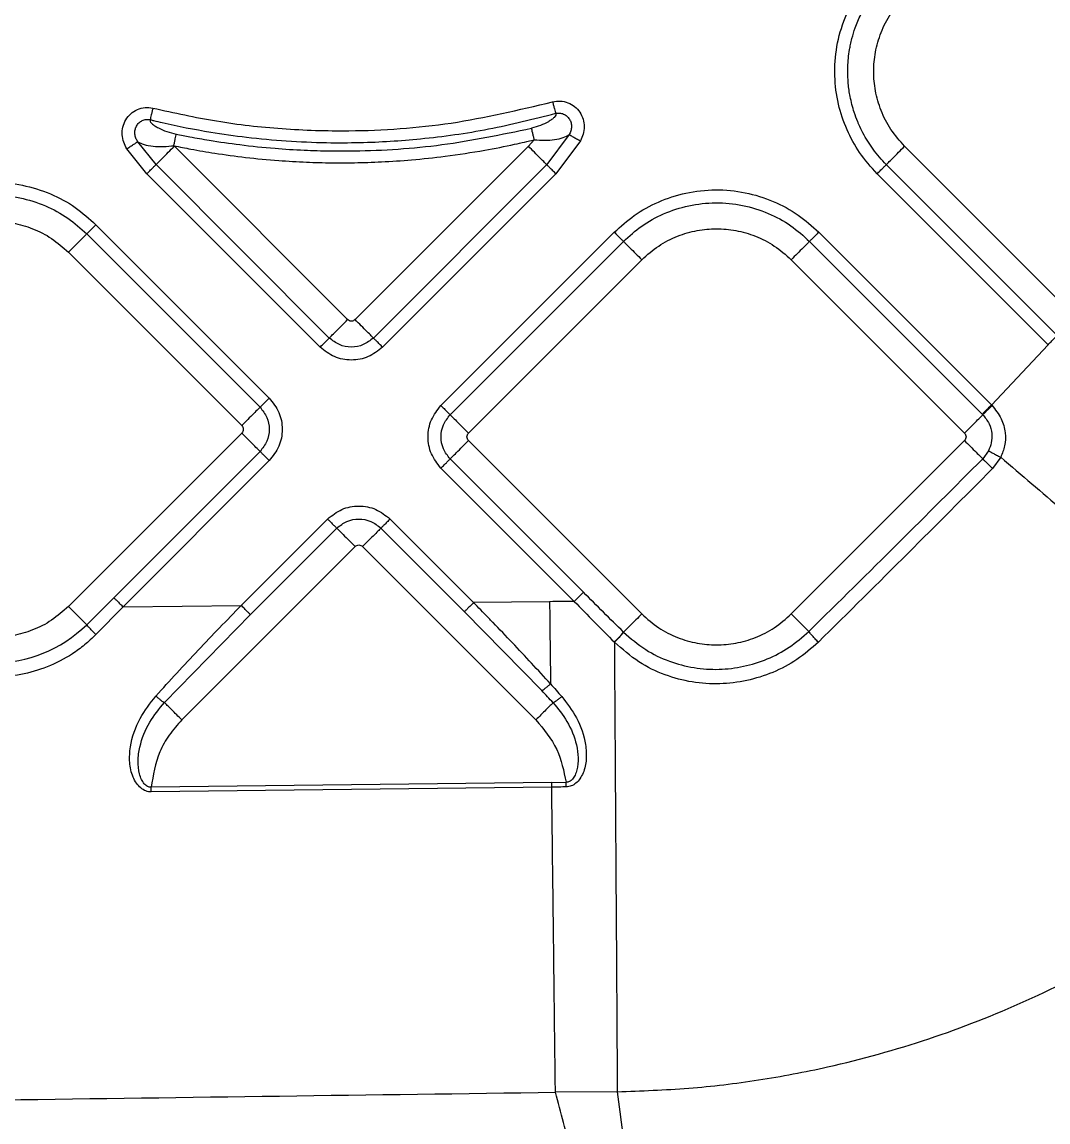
# Model space of a CAD drawing. Extents: x 832 to 912, y 781 to 934.
# Drawn here: x 869.156 to 873.056, y 824.875 to 829.054 of the extents above; entities that cross this region are included whole.
import ezdxf

# ---------------------------------------------------------------- set-up
doc = ezdxf.new("R2010")
doc.units = 0
doc.header["$MEASUREMENT"] = 0
doc.layers.add('1', color=4, linetype='Continuous')

# ---------------------------------------------------------------- blocks, each defined once
blk = doc.blocks.new('2026 SOVEREIGN HL')
at = {"layer": '1', "color": 3, "linetype": 'Continuous', "lineweight": 25}
for p, q in [((39.5066, 31.5316), (39.4213, 31.4178)), ((37.9011, 31.3829), (37.8249, 31.4783)), ((37.936, 31.4178), (37.8666, 31.5046)), ((38.6645, 30.8287), (38.0047, 31.4885)), ((39.3516, 31.4875), (38.6928, 30.8287)), ((39.3743, 31.5121), (39.3516, 31.4875)), ((39.5499, 31.508), (39.4562, 31.3829)), ((41.441, 30.8287), (40.7822, 31.4875)), ((38.5948, 30.7589), (37.936, 31.4178)), ((39.4213, 31.4178), (38.7625, 30.7589)), ((41.3621, 30.7682), (40.7124, 31.4178)), ((38.56, 30.724), (37.9011, 31.3829)), ((39.4562, 31.3829), (38.7973, 30.724)), ((41.3272, 30.7333), (40.6776, 31.3829)), ((37.7076, 31.1894), (38.3664, 30.5306)), ((37.6728, 31.1545), (38.3316, 30.4957)), ((39.0194, 30.5021), (39.6782, 31.1609)), ((40.4555, 31.1609), (41.1132, 30.5032)), ((39.0543, 30.4672), (39.7131, 31.126)), ((40.4207, 31.126), (41.0783, 30.4684)), ((37.603, 31.0848), (38.2619, 30.426)), ((39.124, 30.3975), (39.7828, 31.0563)), ((40.3509, 31.0563), (41.0098, 30.3975)), ((41.1119, 30.5043), (41.3272, 30.7333)), ((38.2619, 30.3977), (37.603, 29.7389)), ((39.7828, 29.7104), (39.124, 30.3692)), ((40.3509, 29.7104), (41.0098, 30.3692)), ((38.3316, 30.328), (37.7757, 29.7721)), ((41.1008, 30.3304), (41.0789, 30.3001)), ((41.1475, 30.3059), (41.1165, 30.2628)), ((38.3664, 30.2931), (37.8106, 29.7373)), ((39.5261, 29.758), (39.0194, 30.2646)), ((39.5609, 29.7928), (39.0543, 30.2995)), ((38.2601, 29.7428), (38.5884, 30.0711)), ((38.8259, 30.0711), (39.1436, 29.7534)), ((38.295, 29.7079), (38.6233, 30.0362)), ((38.791, 30.0362), (39.1087, 29.7186)), ((38.0342, 29.3077), (38.693, 29.9665)), ((38.7213, 29.9665), (39.3801, 29.3077)), ((37.7757, 29.7721), (37.6725, 29.6694)), ((37.8106, 29.7373), (37.7073, 29.632)), ((37.8106, 29.7373), (38.2601, 29.7428)), ((39.4024, 29.4191), (39.1087, 29.7186)), ((39.4322, 29.7569), (39.1436, 29.7534)), ((38.295, 29.7079), (37.9682, 29.3738)), ((37.9178, 29.034), (37.9175, 29.0516)), ((39.4404, 29.07), (39.495, 29.0707)), ((39.4952, 29.053), (39.495, 29.0707)), ((39.6898, 27.8951), (39.4545, 27.8928))]:
    blk.add_line(p, q, dxfattribs=at)
at = {"layer": '1', "color": 3, "linetype": 'Continuous', "lineweight": 25, "flags": 128}
for points in [[(39.4404, 29.07), (38.6789, 29.0609), (37.9175, 29.0516)], [(39.4406, 29.0524), (38.6797, 29.0432), (37.9178, 29.034)]]:
    blk.add_lwpolyline(points, dxfattribs=at)
at = {"layer": '1', "color": 3, "linetype": 'Continuous', "lineweight": 25}
blk.add_arc((37.3189, 30.0298), 0.5049, 225.5497, 314.457, dxfattribs=at)
for points, knots in [([(40.6776, 31.3829), (40.6542, 31.409), (40.6088, 31.4597), (40.56, 31.5503), (40.527, 31.6486), (40.5132, 31.7559), (40.521, 31.8676), (40.5523, 31.9765), (40.6037, 32.0773), (40.6532, 32.1328), (40.6776, 32.1602)], [0, 0, 0, 0, 0.121442, 0.236288, 0.355186, 0.480547, 0.610328, 0.74199, 0.872767, 1, 1, 1, 1]), ([(40.7124, 31.4178), (40.7035, 31.4272), (40.6858, 31.4457), (40.6623, 31.4756), (40.6415, 31.5063), (40.6233, 31.5379), (40.6114, 31.5627), (40.6002, 31.5888), (40.5874, 31.6235), (40.5748, 31.6722), (40.5681, 31.7193), (40.5658, 31.7571), (40.5659, 31.7892), (40.5681, 31.8222), (40.5719, 31.8505), (40.5766, 31.8754), (40.5831, 31.903), (40.5949, 31.9417), (40.6118, 31.9825), (40.631, 32.0191), (40.6602, 32.0671), (40.6901, 32.1005), (40.7124, 32.1253)], [0, 0, 0, 0, 0.049451, 0.097843, 0.145077, 0.19107, 0.236601, 0.250315, 0.299441, 0.377798, 0.441722, 0.480769, 0.522424, 0.564463, 0.606801, 0.631411, 0.661241, 0.714856, 0.78586, 0.829518, 0.872873, 1, 1, 1, 1]), ([(40.7822, 31.4875), (40.7638, 31.5082), (40.7274, 31.5492), (40.6908, 31.6219), (40.6691, 31.6966), (40.6623, 31.7716), (40.6691, 31.8466), (40.6908, 31.9213), (40.7274, 31.9939), (40.7638, 32.0349), (40.7822, 32.0556)], [0, 0, 0, 0, 0.131358, 0.259988, 0.383483, 0.499999, 0.616516, 0.740011, 0.86864, 1, 1, 1, 1]), ([(37.9244, 31.6325), (38.0048, 31.6148), (38.1669, 31.5792), (38.4164, 31.551), (38.7144, 31.5418), (39.0611, 31.5655), (39.3155, 31.6258), (39.4435, 31.6562)], [0, 0, 0, 0, 0.1607914, 0.3241065, 0.4896948, 0.7432636, 1, 1, 1, 1]), ([(39.4435, 31.6562), (39.4533, 31.6579), (39.473, 31.6613), (39.5025, 31.6542), (39.5285, 31.6395), (39.5483, 31.6174), (39.5609, 31.5906), (39.5646, 31.5618), (39.5613, 31.5333), (39.5536, 31.5163), (39.5499, 31.508)], [0, 0, 0, 0, 0.127901, 0.255697, 0.383179, 0.510197, 0.634137, 0.760181, 0.882176, 1, 1, 1, 1]), ([(39.4435, 31.6562), (39.4448, 31.6517), (39.4473, 31.6425), (39.4508, 31.63), (39.4538, 31.6193), (39.4551, 31.6148), (39.4557, 31.6126)], [0, 0, 0, 0, 0.24999, 0.499998, 0.749993, 1, 1, 1, 1]), ([(37.8249, 31.4783), (37.8205, 31.4864), (37.8116, 31.5029), (37.8064, 31.5314), (37.8088, 31.5608), (37.8199, 31.5887), (37.839, 31.6123), (37.8645, 31.6287), (37.8943, 31.6369), (37.9144, 31.634), (37.9244, 31.6325)], [0, 0, 0, 0, 0.116937, 0.238587, 0.363062, 0.489179, 0.616216, 0.743791, 0.871653, 1, 1, 1, 1]), ([(37.9244, 31.6325), (37.9233, 31.6283), (37.9212, 31.6194), (37.9181, 31.6068), (37.9153, 31.5956), (37.9142, 31.5909), (37.9136, 31.5885)], [0, 0, 0, 0, 0.233136, 0.483697, 0.74293, 1, 1, 1, 1]), ([(37.9136, 31.5885), (37.9141, 31.5884), (37.9186, 31.5873), (37.9338, 31.5836), (38.0095, 31.5658), (38.1271, 31.5427), (38.2848, 31.5204), (38.4318, 31.5066), (38.5755, 31.5005), (38.7459, 31.5009), (38.952, 31.5139), (39.2017, 31.5486), (39.3709, 31.5912), (39.4557, 31.6126)], [0, 0, 0, 0, 0.00103, 0.008801, 0.030132, 0.150785, 0.239164, 0.33654, 0.434778, 0.515897, 0.664289, 0.831897, 1, 1, 1, 1]), ([(39.4557, 31.6126), (39.456, 31.6103), (39.4566, 31.6056), (39.4503, 31.5972), (39.4406, 31.5888), (39.4237, 31.578), (39.3981, 31.5659), (39.3751, 31.5594), (39.3636, 31.5562)], [0, 0, 0, 0, 0.114431, 0.235351, 0.360706, 0.488462, 0.745356, 1, 1, 1, 1]), ([(39.4557, 31.6126), (39.4607, 31.6133), (39.4707, 31.6148), (39.4856, 31.6107), (39.4985, 31.6026), (39.5085, 31.5908), (39.5145, 31.5765), (39.5161, 31.561), (39.5136, 31.5455), (39.509, 31.5363), (39.5066, 31.5316)], [0, 0, 0, 0, 0.1224246, 0.2453546, 0.3688717, 0.4931326, 0.6182258, 0.7443572, 0.8716409, 1, 1, 1, 1]), ([(37.8666, 31.5046), (37.8639, 31.5091), (37.8586, 31.5182), (37.8551, 31.5338), (37.8558, 31.5496), (37.8611, 31.5644), (37.8706, 31.5769), (37.8834, 31.5857), (37.8983, 31.5903), (37.9085, 31.5891), (37.9136, 31.5885)], [0, 0, 0, 0, 0.128586, 0.256032, 0.382185, 0.507274, 0.631437, 0.754895, 0.877724, 1, 1, 1, 1]), ([(37.9136, 31.5885), (37.9135, 31.5862), (37.9132, 31.5813), (37.9205, 31.5729), (37.9312, 31.5646), (37.9495, 31.5541), (37.9768, 31.5427), (38.0009, 31.5368), (38.0129, 31.5339)], [0, 0, 0, 0, 0.1134603, 0.2338122, 0.3588942, 0.486585, 0.7439826, 1, 1, 1, 1]), ([(38.0035, 31.4888), (38.0045, 31.4935), (38.0065, 31.5029), (38.0092, 31.5158), (38.0115, 31.5269), (38.0124, 31.5315), (38.0129, 31.5339)], [0, 0, 0, 0, 0.250001, 0.5, 0.75, 1, 1, 1, 1]), ([(38.0129, 31.5339), (38.0302, 31.5304), (38.0718, 31.5219), (38.1524, 31.5077), (38.2602, 31.492), (38.3806, 31.4796), (38.4954, 31.4723), (38.5958, 31.4693), (38.7706, 31.4698), (39.028, 31.4862), (39.2503, 31.5325), (39.3636, 31.5562)], [0, 0, 0, 0, 0.038759, 0.093636, 0.180206, 0.278871, 0.360114, 0.433699, 0.500116, 0.745323, 1, 1, 1, 1]), ([(39.3743, 31.5121), (39.3733, 31.5164), (39.3711, 31.5253), (39.368, 31.5379), (39.3653, 31.5491), (39.3642, 31.5538), (39.3636, 31.5562)], [0, 0, 0, 0, 0.233137, 0.483704, 0.742916, 1, 1, 1, 1]), ([(39.3743, 31.5121), (39.3876, 31.5112), (39.4145, 31.5094), (39.4527, 31.5126), (39.4871, 31.5198), (39.5, 31.5276), (39.5066, 31.5316)], [0, 0, 0, 0, 0.237706, 0.481821, 0.735225, 1, 1, 1, 1]), ([(39.5066, 31.5316), (39.508, 31.5309), (39.5107, 31.5294), (39.521, 31.5238), (39.5345, 31.5164), (39.5447, 31.5108), (39.5499, 31.508)], [0, 0, 0, 0, 0.249997, 0.499992, 0.749993, 1, 1, 1, 1]), ([(37.8249, 31.4783), (37.8299, 31.4814), (37.8398, 31.4877), (37.8527, 31.4958), (37.8626, 31.5021), (37.8653, 31.5038), (37.8666, 31.5046)], [0, 0, 0, 0, 0.250002, 0.50001, 0.750004, 1, 1, 1, 1]), ([(37.8666, 31.5046), (37.8738, 31.5007), (37.8878, 31.493), (37.924, 31.4871), (37.9635, 31.4854), (37.991, 31.4882), (38.0046, 31.4896)], [0, 0, 0, 0, 0.265549, 0.519215, 0.76311, 1, 1, 1, 1]), ([(37.936, 31.4178), (37.9382, 31.4199), (37.9427, 31.4244), (37.9597, 31.4415), (37.9816, 31.4634), (37.9979, 31.4797), (38.0057, 31.4875)], [0, 0, 0, 0, 0.2479536, 0.5079373, 0.7635712, 1, 1, 1, 1]), ([(38.0049, 31.4893), (38.0262, 31.485), (38.0774, 31.4747), (38.168, 31.4594), (38.2791, 31.4443), (38.3956, 31.4332), (38.5049, 31.4268), (38.6011, 31.4243), (38.6961, 31.4245), (38.7972, 31.4279), (38.9121, 31.4356), (39.0434, 31.4496), (39.174, 31.4696), (39.287, 31.4916), (39.3493, 31.5063), (39.3743, 31.5121)], [0, 0, 0, 0, 0.047202, 0.113554, 0.199507, 0.290934, 0.367686, 0.437435, 0.500004, 0.57398, 0.657278, 0.750007, 0.860829, 0.944285, 1, 1, 1, 1]), ([(39.4213, 31.4178), (39.4192, 31.4199), (39.4147, 31.4244), (39.3977, 31.4414), (39.3757, 31.4634), (39.3595, 31.4797), (39.3516, 31.4875)], [0, 0, 0, 0, 0.247941, 0.507924, 0.763557, 1, 1, 1, 1]), ([(40.7124, 31.4178), (40.7146, 31.42), (40.7191, 31.4245), (40.7361, 31.4415), (40.7581, 31.4634), (40.7743, 31.4797), (40.7822, 31.4875)], [0, 0, 0, 0, 0.2479417, 0.5079206, 0.7635523, 1, 1, 1, 1]), ([(37.9011, 31.3829), (37.905, 31.3868), (37.9132, 31.395), (37.9241, 31.4059), (37.9327, 31.4144), (37.9349, 31.4167), (37.936, 31.4178)], [0, 0, 0, 0, 0.236449, 0.492095, 0.752054, 1, 1, 1, 1]), ([(39.4562, 31.3829), (39.4523, 31.3868), (39.4442, 31.395), (39.4332, 31.4059), (39.4247, 31.4144), (39.4224, 31.4167), (39.4213, 31.4178)], [0, 0, 0, 0, 0.23645, 0.492095, 0.752054, 1, 1, 1, 1]), ([(40.6776, 31.3829), (40.6815, 31.3868), (40.6896, 31.395), (40.7006, 31.4059), (40.7091, 31.4145), (40.7113, 31.4167), (40.7124, 31.4178)], [0, 0, 0, 0, 0.236439, 0.492096, 0.752057, 1, 1, 1, 1]), ([(36.9303, 31.1894), (36.955, 31.2116), (37.0057, 31.2572), (37.0985, 31.3078), (37.203, 31.3419), (37.3153, 31.3542), (37.4282, 31.3434), (37.5347, 31.31), (37.6301, 31.259), (37.6822, 31.2122), (37.7076, 31.1894)], [0, 0, 0, 0, 0.11509, 0.237017, 0.364589, 0.495523, 0.627141, 0.756681, 0.881633, 1, 1, 1, 1]), ([(39.6782, 31.1609), (39.7029, 31.1831), (39.7536, 31.2287), (39.8464, 31.2793), (39.9509, 31.3134), (40.0632, 31.3257), (40.1761, 31.3149), (40.2826, 31.2815), (40.378, 31.2305), (40.4301, 31.1837), (40.4555, 31.1609)], [0, 0, 0, 0, 0.1150897, 0.2370166, 0.3645885, 0.4955226, 0.6271407, 0.756681, 0.8816335, 1, 1, 1, 1]), ([(36.9652, 31.1545), (36.9876, 31.1747), (37.0338, 31.2163), (37.1183, 31.2623), (37.2134, 31.2934), (37.3156, 31.3046), (37.4184, 31.2947), (37.5153, 31.2643), (37.6022, 31.2179), (37.6496, 31.1753), (37.6728, 31.1545)], [0, 0, 0, 0, 0.1150905, 0.2370168, 0.3645889, 0.4955226, 0.6271405, 0.756681, 0.881633, 1, 1, 1, 1]), ([(39.7131, 31.126), (39.7355, 31.1462), (39.7817, 31.1878), (39.8662, 31.2338), (39.9613, 31.2649), (40.0635, 31.2761), (40.1663, 31.2662), (40.2632, 31.2358), (40.3501, 31.1894), (40.3975, 31.1468), (40.4207, 31.126)], [0, 0, 0, 0, 0.115089, 0.237016, 0.364588, 0.495522, 0.62714, 0.756681, 0.881633, 1, 1, 1, 1]), ([(37.0349, 31.0848), (37.0556, 31.1032), (37.0966, 31.1395), (37.1693, 31.1762), (37.244, 31.1979), (37.319, 31.2047), (37.394, 31.1979), (37.4687, 31.1762), (37.5413, 31.1395), (37.5823, 31.1032), (37.603, 31.0848)], [0, 0, 0, 0, 0.131359, 0.259988, 0.383484, 0.5, 0.616516, 0.740012, 0.868641, 1, 1, 1, 1]), ([(37.7076, 31.1894), (37.7037, 31.1855), (37.6956, 31.1773), (37.6846, 31.1664), (37.6761, 31.1579), (37.6738, 31.1556), (37.6728, 31.1545)], [0, 0, 0, 0, 0.2364506, 0.4920956, 0.7520542, 1, 1, 1, 1]), ([(37.6728, 31.1545), (37.6706, 31.1523), (37.6661, 31.1479), (37.6491, 31.1308), (37.6271, 31.1089), (37.6109, 31.0926), (37.603, 31.0848)], [0, 0, 0, 0, 0.247941, 0.507925, 0.763557, 1, 1, 1, 1]), ([(39.6782, 31.1609), (39.6821, 31.157), (39.6903, 31.1488), (39.7013, 31.1379), (39.7098, 31.1293), (39.712, 31.1271), (39.7131, 31.126)], [0, 0, 0, 0, 0.236451, 0.492097, 0.752057, 1, 1, 1, 1]), ([(39.7828, 31.0563), (39.8035, 31.0747), (39.8445, 31.111), (39.9172, 31.1477), (39.9919, 31.1694), (40.0669, 31.1762), (40.1419, 31.1694), (40.2166, 31.1477), (40.2892, 31.111), (40.3302, 31.0747), (40.3509, 31.0563)], [0, 0, 0, 0, 0.13136, 0.259989, 0.383484, 0.5, 0.616516, 0.740011, 0.86864, 1, 1, 1, 1]), ([(40.4555, 31.1609), (40.4516, 31.157), (40.4435, 31.1488), (40.4325, 31.1379), (40.424, 31.1293), (40.4217, 31.1271), (40.4207, 31.126)], [0, 0, 0, 0, 0.236451, 0.492097, 0.752057, 1, 1, 1, 1]), ([(39.7131, 31.126), (39.7153, 31.1238), (39.7198, 31.1193), (39.7368, 31.1023), (39.7587, 31.0804), (39.775, 31.0641), (39.7828, 31.0563)], [0, 0, 0, 0, 0.247942, 0.507921, 0.763552, 1, 1, 1, 1]), ([(40.4207, 31.126), (40.4185, 31.1238), (40.414, 31.1193), (40.397, 31.1023), (40.375, 31.0804), (40.3588, 31.0641), (40.3509, 31.0563)], [0, 0, 0, 0, 0.247942, 0.507921, 0.763552, 1, 1, 1, 1]), ([(38.5948, 30.7589), (38.597, 30.7611), (38.6015, 30.7656), (38.6185, 30.7826), (38.6404, 30.8046), (38.6567, 30.8208), (38.6645, 30.8287)], [0, 0, 0, 0, 0.247941, 0.507924, 0.763556, 1, 1, 1, 1]), ([(38.6928, 30.8287), (38.6907, 30.827), (38.6866, 30.8238), (38.6787, 30.8223), (38.6707, 30.8238), (38.6666, 30.827), (38.6645, 30.8287)], [0, 0, 0, 0, 0.250199, 0.500003, 0.749865, 1, 1, 1, 1]), ([(38.7625, 30.7589), (38.7603, 30.7611), (38.7559, 30.7656), (38.7389, 30.7826), (38.717, 30.8045), (38.7007, 30.8208), (38.6928, 30.8287)], [0, 0, 0, 0, 0.24733, 0.507101, 0.762958, 1, 1, 1, 1]), ([(41.3272, 30.7333), (41.3311, 30.7372), (41.3393, 30.7454), (41.3502, 30.7563), (41.3587, 30.7648), (41.361, 30.7671), (41.3621, 30.7682)], [0, 0, 0, 0, 0.236452, 0.492098, 0.752057, 1, 1, 1, 1]), ([(38.56, 30.724), (38.5639, 30.7279), (38.572, 30.7361), (38.583, 30.7471), (38.5915, 30.7556), (38.5937, 30.7578), (38.5948, 30.7589)], [0, 0, 0, 0, 0.2364459, 0.4920986, 0.7520575, 1, 1, 1, 1]), ([(38.7973, 30.724), (38.7799, 30.7105), (38.7451, 30.6833), (38.6787, 30.6713), (38.6122, 30.6833), (38.5774, 30.7105), (38.56, 30.724)], [0, 0, 0, 0, 0.250032, 0.499973, 0.74994, 1, 1, 1, 1]), ([(38.7625, 30.7589), (38.7502, 30.7494), (38.7255, 30.7304), (38.6787, 30.7218), (38.6318, 30.7304), (38.6072, 30.7494), (38.5948, 30.7589)], [0, 0, 0, 0, 0.250279, 0.499999, 0.749727, 1, 1, 1, 1]), ([(38.7973, 30.724), (38.7934, 30.7279), (38.7853, 30.7361), (38.7743, 30.7471), (38.7659, 30.7556), (38.7636, 30.7578), (38.7625, 30.7589)], [0, 0, 0, 0, 0.236442, 0.492091, 0.752054, 1, 1, 1, 1]), ([(38.3664, 30.5306), (38.3623, 30.5264), (38.354, 30.5182), (38.3432, 30.5073), (38.3349, 30.499), (38.3327, 30.4968), (38.3316, 30.4957)], [0, 0, 0, 0, 0.250002, 0.500014, 0.750001, 1, 1, 1, 1]), ([(38.3664, 30.5306), (38.3801, 30.5132), (38.4076, 30.4785), (38.4196, 30.4118), (38.4076, 30.3452), (38.3801, 30.3105), (38.3664, 30.2931)], [0, 0, 0, 0, 0.250068, 0.500018, 0.749934, 1, 1, 1, 1]), ([(38.3316, 30.4957), (38.3294, 30.4935), (38.3249, 30.4891), (38.3079, 30.4721), (38.286, 30.4501), (38.2697, 30.4338), (38.2619, 30.426)], [0, 0, 0, 0, 0.247332, 0.507093, 0.762968, 1, 1, 1, 1]), ([(38.3316, 30.4957), (38.3412, 30.4834), (38.3606, 30.4589), (38.3692, 30.4118), (38.3606, 30.3648), (38.3412, 30.3402), (38.3316, 30.328)], [0, 0, 0, 0, 0.249877, 0.500011, 0.750141, 1, 1, 1, 1]), ([(39.0194, 30.2646), (39.0057, 30.282), (38.9783, 30.3167), (38.9662, 30.3833), (38.9783, 30.45), (39.0057, 30.4847), (39.0194, 30.5021)], [0, 0, 0, 0, 0.250071, 0.500016, 0.74993, 1, 1, 1, 1]), ([(39.0194, 30.5021), (39.0233, 30.4982), (39.0315, 30.49), (39.0424, 30.479), (39.0509, 30.4705), (39.0532, 30.4683), (39.0543, 30.4672)], [0, 0, 0, 0, 0.236446, 0.492098, 0.752055, 1, 1, 1, 1]), ([(41.0771, 30.4695), (41.0782, 30.4706), (41.0805, 30.4729), (41.089, 30.4814), (41.0999, 30.4923), (41.1081, 30.5005), (41.112, 30.5044)], [0, 0, 0, 0, 0.247936, 0.507915, 0.763566, 1, 1, 1, 1]), ([(41.1144, 30.502), (41.1102, 30.4979), (41.102, 30.4896), (41.0911, 30.4788), (41.0828, 30.4705), (41.0806, 30.4683), (41.0795, 30.4672)], [0, 0, 0, 0, 0.250002, 0.499999, 0.750014, 1, 1, 1, 1]), ([(41.1132, 30.5032), (41.1266, 30.4869), (41.1519, 30.4562), (41.1664, 30.4009), (41.1652, 30.3498), (41.1532, 30.3201), (41.1475, 30.3059)], [0, 0, 0, 0, 0.292922, 0.553808, 0.785801, 1, 1, 1, 1]), ([(39.0543, 30.2995), (39.0446, 30.3117), (39.0253, 30.3363), (39.0167, 30.3833), (39.0253, 30.4304), (39.0446, 30.4549), (39.0543, 30.4672)], [0, 0, 0, 0, 0.2498726, 0.500015, 0.7501391, 1, 1, 1, 1]), ([(39.0543, 30.4672), (39.0565, 30.465), (39.061, 30.4605), (39.078, 30.4435), (39.0999, 30.4216), (39.1162, 30.4053), (39.124, 30.3975)], [0, 0, 0, 0, 0.247941, 0.507924, 0.763557, 1, 1, 1, 1]), ([(41.0098, 30.3975), (41.0176, 30.4053), (41.0339, 30.4216), (41.0558, 30.4435), (41.0728, 30.4605), (41.0773, 30.465), (41.0795, 30.4672)], [0, 0, 0, 0, 0.236446, 0.492082, 0.752053, 1, 1, 1, 1]), ([(41.0783, 30.4684), (41.0875, 30.4571), (41.1051, 30.4358), (41.1148, 30.3971), (41.1135, 30.3612), (41.1049, 30.3405), (41.1008, 30.3304)], [0, 0, 0, 0, 0.289352, 0.550584, 0.782082, 1, 1, 1, 1]), ([(38.2619, 30.426), (38.2635, 30.4239), (38.2667, 30.4198), (38.2682, 30.4118), (38.2667, 30.4039), (38.2635, 30.3998), (38.2619, 30.3977)], [0, 0, 0, 0, 0.250208, 0.500003, 0.74976, 1, 1, 1, 1]), ([(38.3316, 30.328), (38.3294, 30.3302), (38.3249, 30.3347), (38.3079, 30.3517), (38.286, 30.3736), (38.2697, 30.3899), (38.2619, 30.3977)], [0, 0, 0, 0, 0.247942, 0.50792, 0.763552, 1, 1, 1, 1]), ([(39.124, 30.3692), (39.1224, 30.3713), (39.1191, 30.3754), (39.1177, 30.3833), (39.1191, 30.3913), (39.1224, 30.3954), (39.124, 30.3975)], [0, 0, 0, 0, 0.250231, 0.4999816, 0.749769, 1, 1, 1, 1]), ([(41.0098, 30.3975), (41.0114, 30.3954), (41.0146, 30.3913), (41.0161, 30.3833), (41.0146, 30.3754), (41.0114, 30.3713), (41.0098, 30.3692)], [0, 0, 0, 0, 0.250231, 0.500018, 0.749769, 1, 1, 1, 1]), ([(39.0543, 30.2995), (39.0565, 30.3017), (39.0609, 30.3061), (39.0779, 30.3231), (39.0998, 30.345), (39.1162, 30.3614), (39.124, 30.3692)], [0, 0, 0, 0, 0.247332, 0.507091, 0.762967, 1, 1, 1, 1]), ([(41.0098, 30.3692), (41.0173, 30.3616), (41.0331, 30.3459), (41.0545, 30.3245), (41.0715, 30.3075), (41.0764, 30.3025), (41.0789, 30.3001)], [0, 0, 0, 0, 0.236271, 0.491169, 0.750871, 1, 1, 1, 1]), ([(38.3664, 30.2931), (38.3625, 30.297), (38.3544, 30.3052), (38.3434, 30.3161), (38.3349, 30.3246), (38.3327, 30.3269), (38.3316, 30.328)], [0, 0, 0, 0, 0.236448, 0.492091, 0.752058, 1, 1, 1, 1]), ([(41.1008, 30.3304), (41.1024, 30.3295), (41.1056, 30.3276), (41.1169, 30.3216), (41.1314, 30.3141), (41.1421, 30.3087), (41.1475, 30.3059)], [0, 0, 0, 0, 0.250001, 0.500007, 0.750009, 1, 1, 1, 1]), ([(41.1475, 30.3059), (41.2262, 30.2387), (41.3837, 30.1044), (41.6104, 29.9109), (41.8232, 29.7293), (42.0164, 29.5644), (42.1858, 29.4198), (42.3262, 29.3), (42.4375, 29.2049), (42.4824, 29.1666), (42.5049, 29.1475)], [0, 0, 0, 0, 0.125003, 0.250002, 0.375, 0.499999, 0.624997, 0.749995, 0.874996, 1, 1, 1, 1]), ([(39.0194, 30.2646), (39.0236, 30.2687), (39.0318, 30.277), (39.0427, 30.2878), (39.051, 30.2962), (39.0532, 30.2984), (39.0543, 30.2995)], [0, 0, 0, 0, 0.25, 0.5000088, 0.7500026, 1, 1, 1, 1]), ([(41.0789, 30.3001), (40.9721, 30.1931), (40.7526, 29.9733), (40.5313, 29.7554), (40.4177, 29.6436)], [0, 0, 0, 0, 0.48665, 1, 1, 1, 1]), ([(41.1165, 30.2628), (41.0095, 30.1555), (40.7893, 29.9348), (40.5679, 29.7156), (40.4541, 29.603)], [0, 0, 0, 0, 0.485947, 1, 1, 1, 1]), ([(41.1165, 30.2628), (41.1122, 30.267), (41.1036, 30.2756), (41.0921, 30.2871), (41.0829, 30.2961), (41.0802, 30.2987), (41.0789, 30.3001)], [0, 0, 0, 0, 0.249997, 0.500005, 0.750007, 1, 1, 1, 1]), ([(38.5884, 30.0711), (38.6058, 30.0848), (38.6405, 30.1122), (38.7072, 30.1243), (38.7738, 30.1122), (38.8086, 30.0848), (38.8259, 30.0711)], [0, 0, 0, 0, 0.250068, 0.499983, 0.749928, 1, 1, 1, 1]), ([(38.5884, 30.0711), (38.5926, 30.0669), (38.6009, 30.0587), (38.6117, 30.0479), (38.62, 30.0396), (38.6222, 30.0373), (38.6233, 30.0362)], [0, 0, 0, 0, 0.250001, 0.500005, 0.750002, 1, 1, 1, 1]), ([(38.6233, 30.0362), (38.6356, 30.0459), (38.6601, 30.0652), (38.7072, 30.0738), (38.7542, 30.0652), (38.7788, 30.0459), (38.791, 30.0362)], [0, 0, 0, 0, 0.249863, 0.499986, 0.750123, 1, 1, 1, 1]), ([(38.8259, 30.0711), (38.8218, 30.067), (38.8134, 30.0586), (38.8024, 30.0476), (38.7942, 30.0394), (38.7921, 30.0373), (38.791, 30.0362)], [0, 0, 0, 0, 0.2479473, 0.5079101, 0.763572, 1, 1, 1, 1]), ([(38.6233, 30.0362), (38.6255, 30.0341), (38.63, 30.0296), (38.647, 30.0126), (38.6689, 29.9907), (38.6852, 29.9744), (38.693, 29.9665)], [0, 0, 0, 0, 0.247332, 0.507091, 0.762967, 1, 1, 1, 1]), ([(38.791, 30.0362), (38.7889, 30.034), (38.7844, 30.0296), (38.7674, 30.0125), (38.7454, 29.9906), (38.7291, 29.9743), (38.7213, 29.9665)], [0, 0, 0, 0, 0.247941, 0.507925, 0.763557, 1, 1, 1, 1]), ([(38.693, 29.9665), (38.6951, 29.9681), (38.6993, 29.9714), (38.7072, 29.9729), (38.7151, 29.9714), (38.7192, 29.9681), (38.7213, 29.9665)], [0, 0, 0, 0, 0.250236, 0.499998, 0.749764, 1, 1, 1, 1]), ([(37.7757, 29.7721), (37.7768, 29.771), (37.7791, 29.7688), (37.7876, 29.7603), (37.7985, 29.7493), (37.8067, 29.7412), (37.8106, 29.7373)], [0, 0, 0, 0, 0.247943, 0.507903, 0.76355, 1, 1, 1, 1]), ([(39.5261, 29.758), (39.53, 29.7619), (39.5381, 29.77), (39.5491, 29.781), (39.5576, 29.7895), (39.5598, 29.7917), (39.5609, 29.7928)], [0, 0, 0, 0, 0.236449, 0.4921038, 0.7520547, 1, 1, 1, 1]), ([(39.7134, 29.6414), (39.6879, 29.6666), (39.637, 29.7169), (39.5863, 29.7675), (39.5609, 29.7928)], [0, 0, 0, 0, 0.499798, 1, 1, 1, 1]), ([(37.603, 29.7389), (37.5823, 29.7205), (37.5413, 29.6841), (37.4687, 29.6475), (37.394, 29.6258), (37.319, 29.619), (37.244, 29.6258), (37.1693, 29.6475), (37.0966, 29.6841), (37.0556, 29.7205), (37.0349, 29.7389)], [0, 0, 0, 0, 0.131359, 0.259988, 0.383484, 0.5, 0.616516, 0.740012, 0.868641, 1, 1, 1, 1]), ([(37.603, 29.7389), (37.6107, 29.7312), (37.6268, 29.7151), (37.6485, 29.6934), (37.6655, 29.6764), (37.6702, 29.6717), (37.6725, 29.6694)], [0, 0, 0, 0, 0.236133, 0.491371, 0.75132, 1, 1, 1, 1]), ([(37.9352, 29.3983), (37.9886, 29.4567), (38.0947, 29.5729), (38.2052, 29.6863), (38.2601, 29.7428)], [0, 0, 0, 0, 0.502506, 1, 1, 1, 1]), ([(38.295, 29.7079), (38.2939, 29.709), (38.2917, 29.7112), (38.2834, 29.7195), (38.2725, 29.7303), (38.2643, 29.7386), (38.2601, 29.7428)], [0, 0, 0, 0, 0.249999, 0.499984, 0.749994, 1, 1, 1, 1]), ([(39.1436, 29.7534), (39.1394, 29.7493), (39.1311, 29.741), (39.1203, 29.7302), (39.112, 29.7219), (39.1098, 29.7197), (39.1087, 29.7186)], [0, 0, 0, 0, 0.249997, 0.500009, 0.749999, 1, 1, 1, 1]), ([(39.4359, 29.4447), (39.3879, 29.497), (39.316, 29.5752), (39.2417, 29.6522), (39.2153, 29.6795), (39.2087, 29.6863), (39.1844, 29.7115), (39.1616, 29.7349), (39.1436, 29.7534)], [0, 0, 0, 0, 0.502146, 0.751364, 0.753341, 0.770133, 0.817857, 1, 1, 1, 1]), ([(39.5261, 29.758), (39.511, 29.7578), (39.4797, 29.7575), (39.4485, 29.7571), (39.4322, 29.7569)], [0, 0, 0, 0, 0.480077, 1, 1, 1, 1]), ([(39.4322, 29.7569), (39.4328, 29.7046), (39.4341, 29.6001), (39.4353, 29.4965), (39.4359, 29.4447)], [0, 0, 0, 0, 0.499999, 1, 1, 1, 1]), ([(39.5261, 29.758), (39.5514, 29.732), (39.6022, 29.6801), (39.6533, 29.6286), (39.6788, 29.6029)], [0, 0, 0, 0, 0.500136, 1, 1, 1, 1]), ([(39.7828, 29.7104), (39.7752, 29.7028), (39.7595, 29.687), (39.7381, 29.6656), (39.721, 29.6486), (39.7161, 29.6436), (39.7136, 29.6412)], [0, 0, 0, 0, 0.235754, 0.490499, 0.750409, 1, 1, 1, 1]), ([(39.7828, 29.7104), (39.8035, 29.692), (39.8445, 29.6556), (39.9172, 29.619), (39.9919, 29.5973), (40.0669, 29.5905), (40.1419, 29.5973), (40.2166, 29.619), (40.2892, 29.6556), (40.3302, 29.692), (40.3509, 29.7104)], [0, 0, 0, 0, 0.13136, 0.259989, 0.383484, 0.5, 0.616516, 0.740011, 0.86864, 1, 1, 1, 1]), ([(40.3509, 29.7104), (40.3577, 29.7036), (40.3719, 29.6894), (40.3916, 29.6697), (40.4084, 29.6529), (40.4146, 29.6467), (40.4177, 29.6436)], [0, 0, 0, 0, 0.234021, 0.486236, 0.745835, 1, 1, 1, 1]), ([(37.7073, 29.632), (37.7031, 29.6363), (37.6948, 29.6448), (37.6839, 29.6563), (37.6757, 29.6653), (37.6736, 29.668), (37.6725, 29.6694)], [0, 0, 0, 0, 0.249995, 0.499987, 0.749992, 1, 1, 1, 1]), ([(39.6786, 29.6032), (39.6827, 29.6074), (39.691, 29.6159), (39.7018, 29.6277), (39.71, 29.6371), (39.7121, 29.6401), (39.7132, 29.6417)], [0, 0, 0, 0, 0.249999, 0.5, 0.750022, 1, 1, 1, 1]), ([(39.7136, 29.6412), (39.7126, 29.6397), (39.7105, 29.6366), (39.7023, 29.6272), (39.6915, 29.6155), (39.6832, 29.6069), (39.6791, 29.6027)], [0, 0, 0, 0, 0.250015, 0.500015, 0.750012, 1, 1, 1, 1]), ([(39.7134, 29.6414), (39.7406, 29.6178), (39.7931, 29.5724), (39.8858, 29.5284), (39.9804, 29.5033), (40.0762, 29.4971), (40.1706, 29.5085), (40.2608, 29.5371), (40.3457, 29.581), (40.3936, 29.6227), (40.4177, 29.6436)], [0, 0, 0, 0, 0.138469, 0.266852, 0.391599, 0.51407, 0.634958, 0.755884, 0.877176, 1, 1, 1, 1]), ([(40.4541, 29.603), (40.4501, 29.6071), (40.4421, 29.6155), (40.431, 29.6275), (40.4221, 29.6377), (40.4192, 29.6416), (40.4177, 29.6436)], [0, 0, 0, 0, 0.2500062, 0.4999994, 0.7500118, 1, 1, 1, 1]), ([(37.7073, 29.632), (37.6933, 29.6187), (37.6654, 29.592), (37.6049, 29.5481), (37.5245, 29.5064), (37.4231, 29.4773), (37.3201, 29.4674), (37.217, 29.4765), (37.1327, 29.5008), (37.0679, 29.5304), (37.0023, 29.5678), (36.9597, 29.6061), (36.9306, 29.6322)], [0, 0, 0, 0, 0.067386, 0.133972, 0.259597, 0.380314, 0.498607, 0.61711, 0.738136, 0.801481, 0.864769, 1, 1, 1, 1]), ([(39.6786, 29.6029), (39.6792, 29.51), (39.6804, 29.3242), (39.6822, 29.0548), (39.6838, 28.7991), (39.6854, 28.5623), (39.6868, 28.3488), (39.688, 28.1637), (39.689, 28.0073), (39.6895, 27.9325), (39.6898, 27.8951)], [0, 0, 0, 0, 0.125002, 0.250001, 0.375, 0.5, 0.624999, 0.749998, 0.874999, 1, 1, 1, 1]), ([(40.4541, 29.603), (40.4276, 29.5799), (40.375, 29.534), (40.2817, 29.4857), (40.1826, 29.4543), (40.0788, 29.4418), (39.9733, 29.4486), (39.869, 29.4764), (39.7667, 29.5256), (39.7089, 29.5765), (39.6788, 29.6029)], [0, 0, 0, 0, 0.122694, 0.243593, 0.364001, 0.484418, 0.606645, 0.731484, 0.860421, 1, 1, 1, 1]), ([(39.4024, 29.4191), (39.4042, 29.4201), (39.4077, 29.4219), (39.4159, 29.4278), (39.4255, 29.4355), (39.4324, 29.4417), (39.4359, 29.4447)], [0, 0, 0, 0, 0.250017, 0.500009, 0.749994, 1, 1, 1, 1]), ([(39.4359, 29.4447), (39.4431, 29.4367), (39.4574, 29.4208), (39.4714, 29.4047), (39.4784, 29.3968)], [0, 0, 0, 0, 0.505441, 1, 1, 1, 1]), ([(37.9178, 29.034), (37.9142, 29.0341), (37.9071, 29.0345), (37.8929, 29.0386), (37.8763, 29.049), (37.8602, 29.0676), (37.8434, 29.0996), (37.8337, 29.1468), (37.8382, 29.2233), (37.8689, 29.3128), (37.9139, 29.3708), (37.9352, 29.3983)], [0, 0, 0, 0, 0.023985, 0.048478, 0.10032, 0.157616, 0.220243, 0.356109, 0.496507, 0.761465, 1, 1, 1, 1]), ([(37.9352, 29.3983), (37.9386, 29.3954), (37.9454, 29.3895), (37.9547, 29.3823), (37.9628, 29.3766), (37.9664, 29.3747), (37.9682, 29.3738)], [0, 0, 0, 0, 0.249998, 0.500013, 0.750003, 1, 1, 1, 1]), ([(39.4456, 29.3731), (39.4385, 29.3807), (39.4242, 29.3961), (39.4097, 29.4114), (39.4024, 29.4191)], [0, 0, 0, 0, 0.494279, 1, 1, 1, 1]), ([(39.4456, 29.3731), (39.4474, 29.374), (39.4511, 29.3759), (39.4592, 29.3814), (39.4684, 29.3884), (39.475, 29.394), (39.4784, 29.3968)], [0, 0, 0, 0, 0.249995, 0.499998, 0.750009, 1, 1, 1, 1]), ([(39.4784, 29.3968), (39.4985, 29.3705), (39.5408, 29.3152), (39.5697, 29.2307), (39.5738, 29.1586), (39.5648, 29.1144), (39.549, 29.0845), (39.5339, 29.0674), (39.5156, 29.0555), (39.5019, 29.0538), (39.4952, 29.053)], [0, 0, 0, 0, 0.24104, 0.507447, 0.647496, 0.782336, 0.84441, 0.901085, 0.95221, 1, 1, 1, 1]), ([(37.9175, 29.0516), (37.9152, 29.0517), (37.9104, 29.0518), (37.9007, 29.0557), (37.8897, 29.0655), (37.8798, 29.0823), (37.8699, 29.1111), (37.8662, 29.153), (37.8754, 29.2205), (37.9066, 29.299), (37.9483, 29.3496), (37.9682, 29.3738)], [0, 0, 0, 0, 0.018736, 0.038251, 0.082364, 0.135189, 0.195734, 0.331822, 0.475349, 0.750089, 1, 1, 1, 1]), ([(38.0342, 29.3077), (38.0276, 29.3143), (38.0138, 29.3282), (37.9944, 29.3475), (37.9778, 29.3641), (37.9713, 29.3706), (37.9682, 29.3738)], [0, 0, 0, 0, 0.2337277, 0.4854603, 0.7449574, 1, 1, 1, 1]), ([(39.4456, 29.3731), (39.4423, 29.3698), (39.4357, 29.3632), (39.4192, 29.3467), (39.4001, 29.3277), (39.3866, 29.3142), (39.3801, 29.3077)], [0, 0, 0, 0, 0.25579, 0.515192, 0.7665, 1, 1, 1, 1]), ([(39.4456, 29.3731), (39.4643, 29.3501), (39.5036, 29.3019), (39.5334, 29.2279), (39.5423, 29.1645), (39.5392, 29.1254), (39.5301, 29.0987), (39.5209, 29.0833), (39.5107, 29.0744), (39.5017, 29.0709), (39.4973, 29.0707), (39.495, 29.0707)], [0, 0, 0, 0, 0.253069, 0.529791, 0.67304, 0.807807, 0.867436, 0.919121, 0.96213, 0.981321, 1, 1, 1, 1]), ([(38.0342, 29.3077), (38.0176, 29.2891), (37.9846, 29.2522), (37.9373, 29.1677), (37.9253, 29.0975), (37.9175, 29.0516)], [0, 0, 0, 0, 0.260935, 0.517426, 1, 1, 1, 1]), ([(39.3801, 29.3077), (39.41, 29.272), (39.4682, 29.2024), (39.4863, 29.1137), (39.495, 29.0707)], [0, 0, 0, 0, 0.5142117, 1, 1, 1, 1]), ([(39.6898, 27.8951), (39.7803, 27.8982), (39.9601, 27.9043), (40.2273, 27.9369), (40.5337, 27.9944), (40.8761, 28.0897), (41.2466, 28.2347), (41.5983, 28.4153), (41.9407, 28.6371), (42.2048, 28.8508), (42.3758, 29.0135), (42.4481, 29.0873), (42.4827, 29.1237), (42.4979, 29.14), (42.5049, 29.1475)], [0, 0, 0, 0, 0.085462, 0.169672, 0.253675, 0.379446, 0.504665, 0.62931, 0.753349, 0.8915, 0.952046, 0.978629, 0.990276, 1, 1, 1, 1]), ([(39.4406, 29.0524), (39.4406, 29.0553), (39.4405, 29.061), (39.4404, 29.067), (39.4404, 29.07)], [0, 0, 0, 0, 0.499991, 1, 1, 1, 1]), ([(39.4952, 29.053), (39.4865, 29.0529), (39.4683, 29.0527), (39.4501, 29.0525), (39.4406, 29.0524)], [0, 0, 0, 0, 0.479778, 1, 1, 1, 1]), ([(39.4545, 27.8928), (39.4542, 27.9201), (39.4535, 27.9748), (39.4522, 28.0819), (39.4507, 28.206), (39.449, 28.3477), (39.4472, 28.5047), (39.4451, 28.6757), (39.4429, 28.8581), (39.4414, 28.9876), (39.4406, 29.0524)], [0, 0, 0, 0, 0.125002, 0.250004, 0.375003, 0.500002, 0.625001, 0.750001, 0.875, 1, 1, 1, 1]), ([(42.7496, 28.3232), (42.6681, 28.2045), (42.5048, 27.9665), (42.2442, 27.6823), (41.9963, 27.4556), (41.7704, 27.2798), (41.5316, 27.1224), (41.2806, 26.9846), (41.0187, 26.8678), (40.7476, 26.7731), (40.469, 26.7022), (40.1847, 26.6538), (39.9932, 26.6426), (39.8975, 26.637)], [0, 0, 0, 0, 0.125144, 0.250787, 0.334219, 0.417195, 0.499531, 0.582934, 0.666145, 0.749012, 0.832759, 0.916475, 1, 1, 1, 1]), ([(35.2546, 27.8352), (35.9551, 27.8448), (37.3551, 27.8642), (38.7551, 27.8833), (39.4545, 27.8928)], [0, 0, 0, 0, 0.500405, 1, 1, 1, 1]), ([(39.7264, 26.6381), (39.7182, 26.7021), (39.7015, 26.8327), (39.6648, 27.0325), (39.6214, 27.237), (39.5713, 27.4479), (39.5157, 27.6663), (39.4752, 27.8159), (39.4545, 27.8928)], [0, 0, 0, 0, 0.152595, 0.311076, 0.476752, 0.641184, 0.815605, 1, 1, 1, 1]), ([(39.6898, 27.8951), (39.7164, 27.6899), (39.7708, 27.2706), (39.8547, 26.8512), (39.8975, 26.637)], [0, 0, 0, 0, 0.489292, 1, 1, 1, 1])]:
    blk.add_open_spline(points, degree=3, knots=knots, dxfattribs=at)

msp = doc.modelspace()

# ---------------------------------------------------------------- block references
at = {"layer": '1'}
msp.add_blockref('2026 SOVEREIGN HL', (831.7292, 797.0948), dxfattribs=at)

doc.saveas('drawing.dxf')
